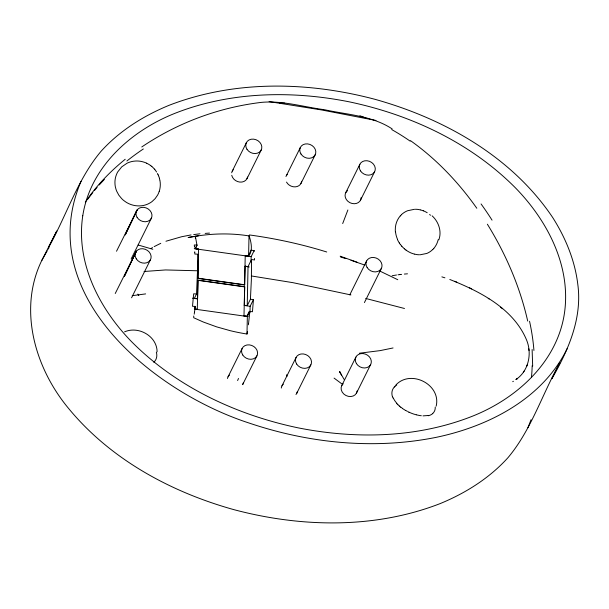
<?xml version="1.0" encoding="UTF-8"?>
<svg xmlns="http://www.w3.org/2000/svg" width="609" height="609" viewBox="0 0 609 609"><rect width="100%" height="100%" fill="white"/><g stroke="black" fill="none" stroke-linecap="round" stroke-linejoin="round"><path stroke-width="0.91" d="M247.383 331.623A39.25 7.826 -82 0 1 246.988 334.029A180.698 151.885 26.4 0 1 230.21 330.679L216.583 326.843L203.239 321.994L193.7 317.738L193.738 315.995M195.337 238.073L195.375 236.284C213.066 233.369 231.724 233.064 249.172 235.957C251.251 242.504 253.085 250.398 248.586 256.29L249.012 235.653M247.231 305.672L248.038 266.613L251.547 259.548L251.38 279.47L250.428 299.24L247.231 305.672L244.3 305.261L244.681 286.687L197.978 280.132L197.278 309.486L194.735 309.113M248.038 266.613L245.1 266.202L244.62 284.966L197.917 278.412L198.519 249.256M197.978 280.132L197.598 298.699L194.4 298.25L196.532 293.957L197.788 264.169L197.697 254.181L194.834 254.029L194.781 252.613M197.917 278.412L198.397 259.64M244.681 286.687L243.981 316.041L248.221 316.627M244.62 284.966L245.221 255.81M246.988 334.029L247.345 316.513L249.88 311.412L248.541 323.585M250.01 312.455L250.132 306.289L253.428 299.658L250.505 299.255M251.045 261.939L251.159 256.655L254.159 250.611L251.152 250.192L248.259 256.039L245.32 255.62L248.259 256.031M532.669 366.123L532.121 349.505M253.428 299.658L252.453 311.755L249.446 311.351L247.018 316.246M436.181 406.142C441.319 384.599 410.809 369.024 395.926 384.941M194.515 311.975L195.398 306.396L194.56 308.078M194.477 312.242L194.218 314.175M248.518 323.76L248.381 324.81M438.838 239.832C441.982 231.359 438.602 221.745 432.116 215.822M159.231 191.31L158.576 193.083A22.548 21.254 59.4 0 1 157.503 195.253L155.12 198.656L152.113 201.503A23.134 21.909 51.1 0 1 150.118 202.866L148.459 203.756A23.355 22.091 47.2 0 1 146.213 204.7L144.386 205.233A23.523 22.19 44.2 0 1 141.973 205.72L140.055 205.88A23.614 22.221 42.4 0 1 128.88 203.711L127.114 202.797A23.439 22.152 43.1 0 1 124.974 201.404L123.383 200.216A23.233 22.107 43.6 0 1 121.541 198.458L118.846 195.192L116.715 191.241A22.64 21.878 41.4 0 1 115.885 188.881L115.39 187.001A22.457 21.779 39.5 0 1 115.032 184.542L114.934 182.616A22.366 21.718 38 0 1 115.984 175.879L116.654 174.09A22.503 21.833 40.2 0 1 117.743 171.883L121.724 166.874L127.022 163.235A23.355 22.647 56.8 0 1 129.314 162.276L131.156 161.705A23.553 22.86 61.2 0 1 133.599 161.225L135.533 161.027A23.682 23.005 64 0 1 142.453 161.712L144.341 162.268A23.614 22.929 64 0 1 146.685 163.212M516.318 379.255L516.904 378.806L515.892 379.574C528.429 371.269 532.167 354.141 526.8 340.553C513.821 308.656 480.151 291.528 449.807 279.485M342.692 223.556L347.876 209.991M41.739 260.523C17.851 309.623 35.155 368.338 68.604 408.456C110.564 459.46 171.083 492.171 234.031 509.687C301.257 527.508 374.649 529.023 440.162 503.597C465.588 493.13 489.392 478.194 507.944 457.717C531.391 429.893 542.117 394.198 559.816 362.873L551.845 378.737C568.357 350.244 582.379 318.104 577.804 284.388C574.926 260.469 565.571 237.822 552.728 217.573C511.88 156.665 444.364 118.702 374.969 99.313C307.743 81.492 234.351 79.977 168.838 105.403C143.412 115.87 119.608 130.806 101.056 151.283C77.457 179.328 66.655 215.297 48.819 246.858L56.789 230.994L41.739 260.523L47.251 250.794M81.058 181.322C32.825 294.231 153.506 392.059 249.15 423.057C308.87 443.23 373.804 449.792 435.877 437.407C488.624 426.452 542.665 398.758 567.261 348.477M527.942 427.678L531.04 419.723M526.747 366.23L527.287 364.844M238.492 378.448L237.609 380.564M136.561 210.851L125.241 234.952L137.329 209.679L116.517 251.243M135.708 252.255L124.388 276.357L136.477 251.083L115.246 293.5M131.163 258.924L151.375 218.205M131.574 297.786L150.53 259.609M232.303 171.053L246.394 142.658M195.116 248.784L196.951 245.084L195.375 236.284L188.105 237.51L198.564 235.759M198.519 249.264L195.428 248.617L197.171 245.092L194.294 244.978L194.4 246.219M246.949 178.749L261.215 150.012M194.53 307.705L195.177 306.396L192.505 306.289L193.67 293.812L196.532 293.957M286.717 174.966L300.389 147.408M245.1 266.202L249.241 266.993M300.945 183.499L315.211 154.762M249.446 311.351L247.018 316.254L244.08 315.835M228.071 376.788L242.161 348.394M242.717 384.485L256.983 355.755M345.775 192.642L359.866 164.255M360.414 200.346L374.687 171.609M281.982 385.84L296.073 357.453M296.621 393.543L310.887 364.806M349.794 294.832L366.588 260.995M364.418 302.582L381.409 268.348M341.809 385.474L355.9 357.08M356.448 393.17L370.721 364.433M48.172 249.172L49.085 247.551M85.313 202.142C96.252 185.859 110.023 171.616 125.21 159.261M523.397 372.145L524.143 371.079M87.346 199.729L92.827 192.505M94.395 190.579L97.075 187.405M433.783 248.51L432.733 249.614M400.341 215.891L401.445 214.741M394.251 387.019L395.035 386.243M99.267 184.9L104.383 179.381M432.694 413.427L433.402 412.757A22.312 12.233 36.7 0 0 435.237 407.048M141.768 146.967C177.44 122.828 218.966 107.367 261.748 102.342C282.835 100.485 303.685 107.009 324.49 109.719C347.305 114.766 372.084 115.649 392.135 128.902M150.971 248.556L152.554 247.551M512.725 381.683L513.395 381.272M396.756 384.987L396.193 385.345A24.109 14.875 28.2 0 0 395.066 386.266M154.138 246.622L160.768 243.334M165.952 241.24L181.604 236.741L191.043 234.929M124.563 331.852C138.509 325.731 157.023 336.107 157.099 351.842M428.074 415.521L422.989 415.871M393.064 347.96L380.145 350.617L359.417 353.212M392.158 275.748L396.505 275.002M145.635 293.903L132.237 295.669M144.044 271.492L165.557 269.947L197.666 270.777M398.004 274.788L401.407 274.37M193.731 234.587L199.988 233.787M400.912 274.423L399.451 274.598M404.368 274.065L407.482 273.814M205.18 233.407L209.504 233.087M414.554 209.268L407.649 210.722A22.274 20.653 69.3 0 0 401.392 214.68M279.523 103.241L284.669 103.134M420.141 254.783L426.818 253.443A22.883 20.082 71.7 0 0 432.672 249.545M415.346 209.26L416.906 209.321A24.977 23.035 83.7 0 1 418.231 209.466L420.545 209.922M419.426 254.783L417.941 254.707A24.573 21.513 60 0 1 416.663 254.547L414.402 254.105M421.329 415.741L419.928 415.566A25.365 12.956 27.9 0 1 418.657 415.315L416.396 414.843M251.464 275.968L292.876 282.66L350.891 294.939M251.654 259.563L254.547 259.959L254.509 258.422M195.428 248.609L198.618 249.058M194.279 248.662L251.159 256.655M198.016 278.214L244.719 284.768M197.879 280.33L244.582 286.885M192.406 298.182L197.499 298.897M244.201 305.452L250.132 306.289M194.583 308.885L197.377 309.288M194.819 309.144L247.345 316.513M269.109 101.604L321.476 109.932L375.959 120.468M249.408 234.945C275.58 238.53 301.485 244.148 326.721 251.989M138.174 245.008L152.806 249.279M365.697 298.456L404.483 308.489M416.175 414.782L413.663 414.044A24.482 12.606 28 0 1 409.027 412.186L409.02 412.217M420.789 209.983L423.331 210.828M414.189 254.052L411.661 253.222A24.893 21.84 60.2 0 1 407.474 251.083L405.967 250.086M340.591 257.021L345.783 258.612M441.868 276.867L444.92 277.818M340.165 256.183L357.026 262.197M350.974 260.249L364.791 265.09M456.735 282.112L454.672 281.297M408.913 412.171L408.06 411.768M380.008 271.142L397.784 279.721M146.678 163.227L148.429 164.148A23.447 22.708 62.1 0 1 150.568 165.519M471.648 288.872L469.516 287.813M405.624 410.489L402.412 408.472M341.756 383.815L334.082 378.105M488.22 298.41L489.088 298.981M410.512 140.671C436.402 159.033 458.539 182.373 476.809 208.255M150.552 165.534L151.116 165.96M400.646 407.17L399.283 406.051M500.606 307.233L502.494 308.74M151.337 166.143L151.885 166.592M404.467 248.898L401.757 246.242M397.844 404.719L396.733 403.554M154.305 168.967L153.925 168.548A23.218 22.381 60.2 0 0 152.113 166.752M154.397 169.074L154.853 169.607M154.983 169.774L155.295 170.162M400.334 244.483L399.276 242.953M155.638 170.611L156.589 172.012M344.055 379.361L339.616 371.589L341.436 375.06M137.885 294.109L138.814 295.571M487.367 224.196C505.843 254.067 519.972 286.778 527.706 321.08M157.449 173.474L157.959 174.478M339.647 371.673L340.484 373.325M158.02 174.6L158.53 175.757M397.395 239.459L398.21 241.126A24.04 21.909 63.9 0 0 399.329 242.922M393.064 398.065L392.577 396.802M159.391 178.277L159.794 179.899M286.618 374.741L286.999 376.347M528.795 348.805L529 350.502M395.386 231.785L395.294 229.989A21.718 20.333 62.5 0 1 400.311 215.86M194.423 246.5L194.484 247.216M254.159 250.611L254.197 251.289M194.751 251.783L194.773 252.339M297.222 391.823A8.275 6.95 26.4 0 1 295.974 394.503M281.305 388.055A8.275 6.95 26.4 0 1 283.33 384.157M227.469 378.509A8.275 6.95 26.4 0 1 229.426 375.106M243.318 382.772A8.275 6.95 26.4 0 1 242.633 384.629M361.122 197.621A8.275 6.95 26.4 0 1 349.886 202.668A8.275 6.95 26.4 0 1 347.526 190.647M247.551 177.029A8.275 6.95 26.4 0 1 239.763 182.076A8.275 6.95 26.4 0 1 231.747 175.316M231.702 172.766A8.275 6.95 26.4 0 1 233.285 169.713M357.125 390.955A8.275 6.95 26.4 0 1 345.92 395.492A8.275 6.95 26.4 0 1 343.156 383.792M301.615 181.284A8.275 6.95 26.4 0 1 295.182 186.872A8.275 6.95 26.4 0 1 286.504 182.083M285.956 176.549A8.275 6.95 26.4 0 1 287.281 174.463M407.375 411.334A23.614 12.523 28.1 0 1 405.67 410.42M402.503 408.395A22.708 12.637 27.9 0 1 400.752 407.101M399.375 406.005A22.213 12.819 27.4 0 1 397.943 404.68M396.984 403.432A21.855 13.002 26.5 0 1 393.307 398.073M392.447 396.786A22.761 13.999 24.6 0 1 394.32 387.058M432.793 413.503A24.063 13.246 33.3 0 1 428.272 415.749M405.99 250.04A24.817 21.962 61.5 0 1 404.498 248.86M401.811 246.188A24.474 22.008 63.1 0 1 400.387 244.437M397.548 239.39A23.104 21.307 64 0 1 395.523 231.778M423.339 210.79A25.563 23.584 84 0 1 427.206 212.754M429.589 214.49A25.274 23.172 81.1 0 1 430.494 215.266M438.191 239.68A21.764 18.803 76.3 0 1 433.753 248.472M156.338 352.162A22.754 14.258 22.4 0 1 156.543 357.643L156.163 358.823A22.815 14.243 22.2 0 1 155.47 360.254L154.739 361.274A22.936 14.289 21.1 0 1 153.833 362.309M158.66 176.009A22.586 21.414 59.3 0 1 159.421 178.27M159.916 180.302A22.381 21.109 60 0 1 159.261 191.317M359.896 115.725A231.116 214.84 -33.7 0 1 366.656 118.443M126.878 161.02A241.286 219.75 -7.7 0 1 143.343 148.969M391.716 129.572A260.949 243.79 -39 0 1 410.169 141.136M481.064 203.946A290.188 238.873 78.8 0 1 492.042 220.146M529.548 321.278A119.524 59.043 71 0 1 533.926 350.472M532.167 365.72A114.248 54.985 71.6 0 1 531.444 377.26M82.763 215.784C75.6 262.981 99.549 308.961 131.78 341.893C176.595 386.966 236.368 414.896 298.098 427.845C355.428 439.218 416.465 438.031 471.374 416.617C515.77 399.276 556.771 362.895 564.345 313.848C571.508 266.651 547.56 220.671 515.321 187.739C470.513 142.658 410.732 114.736 349.003 101.787C291.673 90.414 230.644 91.601 175.727 113.015C131.338 130.356 90.338 166.737 82.763 215.784M517.049 378.684L516.478 379.133L517.475 378.356L517.049 378.684M296.644 364.037A8.275 6.95 26.4 0 0 310.544 365.408A8.275 6.95 26.4 0 0 303.252 353.936A8.275 6.95 26.4 0 0 296.644 364.037M242.732 354.978A8.275 6.95 26.4 0 0 256.633 356.356A8.275 6.95 26.4 0 0 249.347 344.884A8.275 6.95 26.4 0 0 242.732 354.978M137.132 217.436A8.275 6.95 26.4 0 0 151.032 218.814A8.275 6.95 26.4 0 0 143.739 207.342A8.275 6.95 26.4 0 0 137.132 217.436M360.437 170.84A8.275 6.95 26.4 0 0 374.337 172.21A8.275 6.95 26.4 0 0 367.052 160.738A8.275 6.95 26.4 0 0 360.437 170.84M246.965 149.243A8.275 6.95 26.4 0 0 260.865 150.621A8.275 6.95 26.4 0 0 253.58 139.141A8.275 6.95 26.4 0 0 246.965 149.243M136.279 258.84A8.275 6.95 26.4 0 0 150.179 260.218A8.275 6.95 26.4 0 0 142.887 248.746A8.275 6.95 26.4 0 0 136.279 258.84M356.471 363.664A8.275 6.95 26.4 0 0 370.371 365.042A8.275 6.95 26.4 0 0 363.078 353.57A8.275 6.95 26.4 0 0 356.471 363.664M367.158 267.579A8.275 6.95 26.4 0 0 381.067 268.957A8.275 6.95 26.4 0 0 373.774 257.478A8.275 6.95 26.4 0 0 367.158 267.579M300.96 153.993A8.275 6.95 26.4 0 0 314.861 155.364A8.275 6.95 26.4 0 0 307.575 143.891A8.275 6.95 26.4 0 0 300.96 153.993"/></g></svg>
